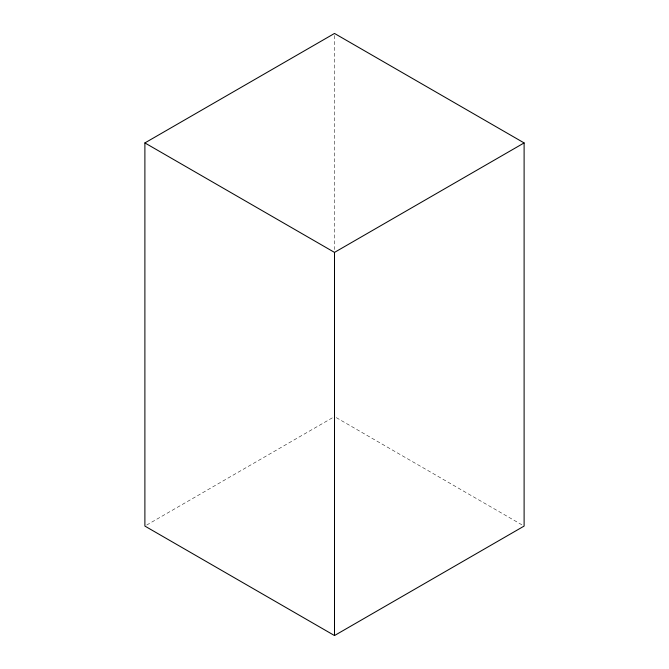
<?xml version="1.0" encoding="UTF-8"?>
<svg xmlns="http://www.w3.org/2000/svg" width="669" height="669" viewBox="0 0 669 669"><rect width="100%" height="100%" fill="white"/><g stroke="black" fill="none" stroke-linecap="round" stroke-linejoin="round"><path stroke-width="0.5" stroke-dasharray="3.35 2.51" d="M146.695 525.04L333.597 417.13M336.306 417.648L522.305 525.04M334.5 35.541L334.5 249.562"/><path stroke-width="1" d="M144.889 142.923L334.5 33.45L524.111 142.923L524.111 526.077L334.5 635.55L144.889 526.077L144.889 142.923L334.5 252.397L524.111 142.923M334.5 252.397L334.5 635.55"/></g></svg>
